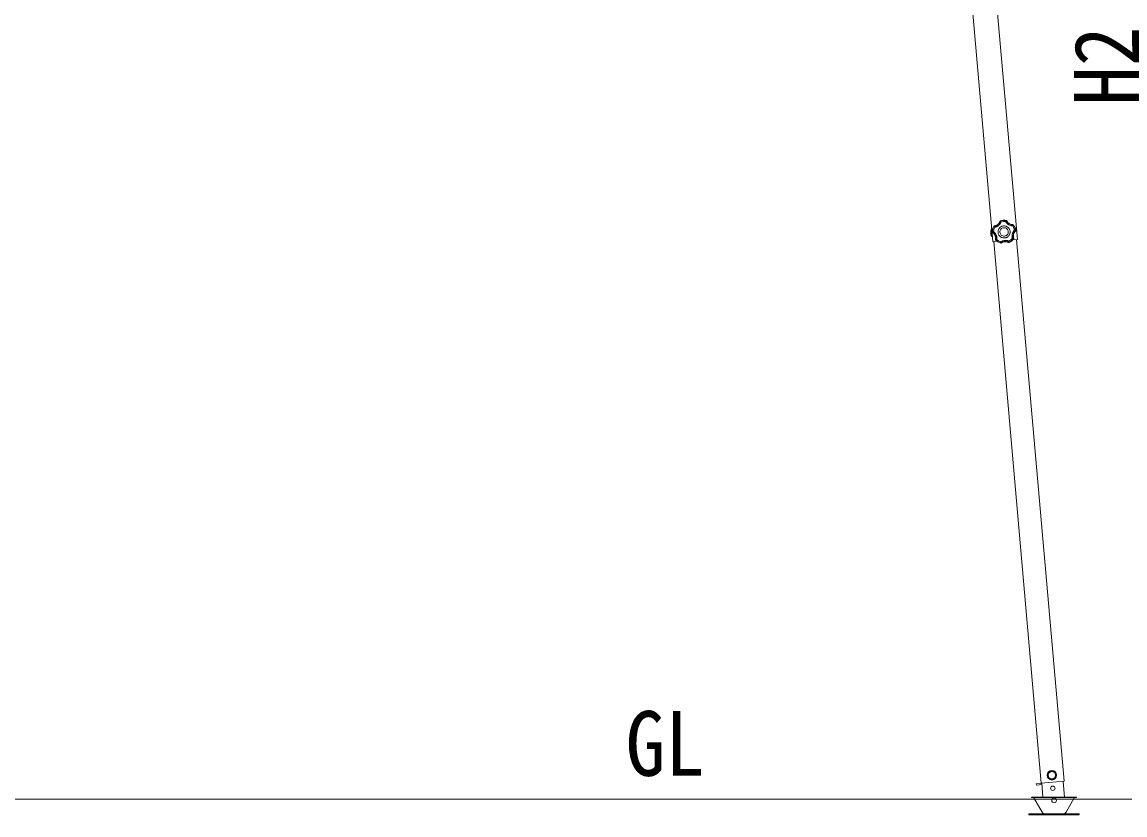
# Model space of a CAD drawing. Units: millimetres at full size, sheet at 1:35; details may follow other scales. Extents: x -9783 to 9892, y -6828 to 6752.
# Drawn here: x -6709 to -4743, y -745 to 668 of the extents above; entities that cross this region are included whole.
import ezdxf
from ezdxf.enums import TextEntityAlignment as Align

# ---------------------------------------------------------------- set-up
doc = ezdxf.new("R2010")
doc.units = ezdxf.units.MM
doc.header["$LTSCALE"] = 35
doc.layers.add('0-0_0', color=7, linetype='Continuous', lineweight=9)
doc.layers.add('0-A_寸法', color=4, linetype='Continuous', lineweight=9)
doc.styles.add('ＭＳ ゴシック', font='')
doc.styles.get('ＭＳ ゴシック').set_extended_font_data('MS Gothic')

msp = doc.modelspace()

# ---------------------------------------------------------------- linework, layer by layer
at = {"layer": '0-0_0'}
msp.add_line((-7540.21, -717.27), (-4758.85, -717.27), dxfattribs=at)
at = {"layer": '0-A_寸法'}
for p, q in [((-5118.26, 1870.23), (-4978.38, 277.11)), ((-5074.43, 1874.08), (-4934.55, 280.95)), ((-4954.37, 314.43), (-4954.19, 314.77)), ((-4953.83, 314.49), (-4954.19, 314.77)), ((-4953.83, 314.49), (-4954.19, 314.77)), ((-4981.53, 299.07), (-4980.82, 299.12)), ((-4981.53, 299.07), (-4981.08, 292.59)), ((-4980.82, 299.12), (-4979.91, 286.16)), ((-4976.24, 304.72), (-4976.62, 304.47)), ((-4976.24, 304.72), (-4976.62, 304.47)), ((-4976.36, 304.19), (-4976.62, 304.47)), ((-4975.98, 304.44), (-4976.36, 304.19)), ((-4975.98, 304.44), (-4976.36, 304.19)), ((-4976.24, 304.72), (-4975.98, 304.44)), ((-4965.27, 314), (-4965.59, 313.66)), ((-4965.27, 314), (-4965.59, 313.66)), ((-4965.36, 313.35), (-4965.59, 313.66)), ((-4965.04, 313.69), (-4965.36, 313.35)), ((-4965.04, 313.69), (-4965.36, 313.35)), ((-4965.27, 314), (-4965.04, 313.69)), ((-4954.01, 314.15), (-4954.37, 314.43)), ((-4954.01, 314.15), (-4954.37, 314.43)), ((-4953.83, 314.49), (-4954.01, 314.15)), ((-4942.26, 306.8), (-4942.03, 307.12)), ((-4941.85, 306.6), (-4942.26, 306.8)), ((-4941.85, 306.6), (-4942.26, 306.8)), ((-4941.62, 306.92), (-4942.03, 307.12)), ((-4941.62, 306.92), (-4942.03, 307.12)), ((-4941.62, 306.92), (-4941.85, 306.6)), ((-4938, 296.26), (-4937.84, 296.69)), ((-4938, 296.26), (-4937.84, 296.69)), ((-4937.62, 296.19), (-4938, 296.26)), ((-4937.84, 296.69), (-4937.46, 296.62)), ((-4937.62, 296.19), (-4937.46, 296.62)), ((-4937.62, 296.19), (-4937.46, 296.62)), ((-4980.62, 286.11), (-4981.08, 292.59)), ((-4980.62, 286.11), (-4979.91, 286.16)), ((-4979.31, 293.69), (-4978.94, 293.82)), ((-4979.31, 293.69), (-4979.09, 293.29)), ((-4979.31, 293.69), (-4979.09, 293.29)), ((-4978.73, 293.41), (-4979.09, 293.29)), ((-4978.94, 293.82), (-4978.73, 293.41)), ((-4978.94, 293.82), (-4978.73, 293.41)), ((-4978.38, 277.11), (-4971.32, 277.73)), ((-4892.06, -688.9), (-4976.89, 277.24)), ((-4973.88, 280.39), (-4973.53, 280.56)), ((-4973.88, 280.39), (-4973.76, 279.95)), ((-4973.88, 280.39), (-4973.76, 279.95)), ((-4973.41, 280.12), (-4973.76, 279.95)), ((-4973.53, 280.56), (-4973.41, 280.12)), ((-4973.53, 280.56), (-4973.41, 280.12)), ((-4950.06, 275.5), (-4949.6, 275.48)), ((-4950.01, 275.12), (-4950.06, 275.5)), ((-4950.06, 275.5), (-4949.6, 275.48)), ((-4949.6, 275.48), (-4949.56, 275.1)), ((-4942.63, 280.25), (-4934.55, 280.95)), ((-4941.42, 282.35), (-4941.35, 282.81)), ((-4941.41, 282.35), (-4941.35, 282.81)), ((-4941.04, 282.24), (-4941.41, 282.35)), ((-4941.35, 282.81), (-4940.98, 282.69)), ((-4941.04, 282.24), (-4940.98, 282.69)), ((-4941.04, 282.24), (-4940.98, 282.69)), ((-4851.22, -685.31), (-4936.04, 280.82)), ((-4964.34, 274.45), (-4963.89, 274.53)), ((-4964.34, 274.45), (-4963.89, 274.53)), ((-4964.34, 274.06), (-4964.34, 274.45)), ((-4964.34, 274.06), (-4963.89, 274.15)), ((-4964.34, 274.06), (-4963.89, 274.15)), ((-4963.89, 274.53), (-4963.89, 274.15)), ((-4950.01, 275.12), (-4949.56, 275.1)), ((-4950.01, 275.12), (-4949.55, 275.1)), ((-4892.07, -688.89), (-4851.22, -685.32)), ((-4850.57, -713.64), (-4853.04, -685.48)), ((-4900.93, -689.97), (-4891.07, -689.1)), ((-4891.07, -689.1), (-4900.93, -689.96)), ((-4900.93, -689.97), (-4900.75, -691.96)), ((-4890.89, -691.1), (-4900.75, -691.96)), ((-4891.09, -688.81), (-4888.98, -712.97)), ((-4909.25, -713.32), (-4829.25, -713.32)), ((-4909.25, -714.32), (-4909.25, -713.32)), ((-4909.25, -714.32), (-4829.25, -714.32)), ((-4890.55, -740.32), (-4905.28, -714.82)), ((-4833.21, -714.82), (-4847.94, -740.32)), ((-4829.25, -713.32), (-4829.25, -714.32))]:
    msp.add_line(p, q, dxfattribs=at)
at = {"layer": '0-A_寸法', "color": 6}
msp.add_line((-4673.88, -717.27), (-5002.71, -717.27), dxfattribs=at)
at = {"layer": '0-A_寸法'}
for points in [[(-4954.19, 314.77), (-4956.98, 315.14), (-4959.78, 315.13), (-4962.56, 314.75), (-4965.27, 314)], [(-4954.19, 314.77), (-4956.98, 315.14), (-4959.78, 315.13), (-4962.56, 314.75), (-4965.27, 314)], [(-4954.37, 314.43), (-4957.06, 314.77), (-4959.76, 314.76), (-4962.43, 314.4), (-4965.04, 313.69)], [(-4976.62, 304.47), (-4977.84, 301.93), (-4978.69, 299.26), (-4979.19, 296.5), (-4979.31, 293.69)], [(-4976.62, 304.47), (-4977.84, 301.93), (-4978.69, 299.26), (-4979.19, 296.5), (-4979.31, 293.69)], [(-4976.36, 304.19), (-4977.51, 301.74), (-4978.33, 299.17), (-4978.81, 296.52), (-4978.94, 293.82)], [(-4976.36, 304.19), (-4976.35, 304.18), (-4976.33, 304.16), (-4976.31, 304.13), (-4976.28, 304.09), (-4976.24, 304.05), (-4976.2, 304), (-4976.15, 303.94), (-4976.1, 303.88), (-4976.04, 303.8), (-4975.97, 303.73), (-4975.89, 303.63), (-4975.74, 303.45), (-4975.57, 303.26), (-4975.43, 303.1), (-4975.34, 303), (-4975.24, 302.89), (-4975.15, 302.78), (-4975.05, 302.67), (-4974.95, 302.57), (-4976.39, 298.69), (-4976.94, 294.59)], [(-4965.59, 313.66), (-4965.79, 313.02), (-4966.03, 312.4), (-4966.27, 311.86), (-4966.41, 311.56), (-4966.57, 311.26), (-4966.73, 310.97), (-4966.9, 310.68), (-4967.08, 310.39), (-4967.71, 309.5), (-4968.58, 308.5), (-4969.56, 307.58), (-4970.63, 306.78), (-4971.77, 306.09), (-4972.75, 305.63), (-4973.07, 305.5), (-4973.38, 305.39), (-4973.7, 305.28), (-4974.02, 305.18), (-4974.34, 305.08), (-4974.91, 304.94), (-4975.57, 304.82), (-4976.24, 304.72)], [(-4975.98, 304.44), (-4975.32, 304.54), (-4974.66, 304.66), (-4974.09, 304.8), (-4973.77, 304.89), (-4973.45, 304.99), (-4973.14, 305.1), (-4972.83, 305.22), (-4972.53, 305.34), (-4972.03, 305.56), (-4971.44, 305.86), (-4970.87, 306.18), (-4970.56, 306.38), (-4970.29, 306.56), (-4970.02, 306.75), (-4969.75, 306.95), (-4969.49, 307.16), (-4968.99, 307.59), (-4968.06, 308.52), (-4967.23, 309.54), (-4966.7, 310.34), (-4966.37, 310.91), (-4966.07, 311.5), (-4965.8, 312.1), (-4965.56, 312.72), (-4965.36, 313.35)], [(-4975.98, 304.44), (-4975.97, 304.43), (-4975.96, 304.41), (-4975.94, 304.38), (-4975.92, 304.34), (-4975.89, 304.28), (-4975.86, 304.23), (-4975.83, 304.16), (-4975.79, 304.08), (-4975.75, 304), (-4975.7, 303.91), (-4975.64, 303.8), (-4975.53, 303.6), (-4975.41, 303.37), (-4975.31, 303.19), (-4975.24, 303.07), (-4975.17, 302.94), (-4975.1, 302.82), (-4975.02, 302.69), (-4974.95, 302.57)], [(-4965.36, 313.35), (-4965.32, 313.33), (-4965.25, 313.27), (-4965.13, 313.18), (-4964.99, 313.07), (-4964.81, 312.94), (-4964.61, 312.78), (-4964.4, 312.61), (-4964.17, 312.42), (-4963.93, 312.22), (-4963.69, 312.02), (-4963.94, 311.37), (-4964.22, 310.73), (-4964.49, 310.18), (-4964.65, 309.87), (-4964.83, 309.57), (-4965.01, 309.27), (-4965.19, 308.97), (-4965.39, 308.68), (-4966, 307.85), (-4966.91, 306.81), (-4967.92, 305.86), (-4968.28, 305.56), (-4968.55, 305.35), (-4968.83, 305.14), (-4969.11, 304.94), (-4969.4, 304.75), (-4969.79, 304.5), (-4970.38, 304.15), (-4971, 303.84), (-4971.62, 303.55), (-4972.26, 303.29), (-4972.92, 303.06), (-4973.59, 302.87), (-4974.26, 302.7), (-4974.95, 302.57)], [(-4947.55, 294.93), (-4947.68, 296.03), (-4947.92, 297.09), (-4948.26, 298.1), (-4948.69, 299.07), (-4949.21, 299.98), (-4949.81, 300.83), (-4950.49, 301.61), (-4951.23, 302.33), (-4952.05, 302.97), (-4952.92, 303.53), (-4953.85, 304.01), (-4954.82, 304.4), (-4955.83, 304.69), (-4956.88, 304.88), (-4957.97, 304.97), (-4959.07, 304.95), (-4960.17, 304.82), (-4961.23, 304.58), (-4962.24, 304.24), (-4963.2, 303.81), (-4964.11, 303.29), (-4964.96, 302.69), (-4965.75, 302.01), (-4966.47, 301.26), (-4967.11, 300.45), (-4967.67, 299.58), (-4968.15, 298.65), (-4968.53, 297.68), (-4968.83, 296.66), (-4969.02, 295.61), (-4969.11, 294.53), (-4969.09, 293.43), (-4968.95, 292.33), (-4968.72, 291.27), (-4968.38, 290.26), (-4967.95, 289.3), (-4967.43, 288.39), (-4966.83, 287.54), (-4966.15, 286.75)], [(-4966.15, 286.75), (-4965.4, 286.03), (-4964.59, 285.39), (-4963.71, 284.83), (-4962.79, 284.35), (-4961.82, 283.96), (-4960.8, 283.67), (-4959.75, 283.48), (-4958.67, 283.39), (-4957.56, 283.41), (-4956.47, 283.54), (-4955.41, 283.78), (-4954.4, 284.12), (-4953.43, 284.55), (-4952.52, 285.07), (-4951.67, 285.67), (-4950.89, 286.35), (-4950.17, 287.1), (-4949.53, 287.91), (-4948.97, 288.78), (-4948.49, 289.71), (-4948.1, 290.68), (-4947.81, 291.7), (-4947.61, 292.75), (-4947.53, 293.83), (-4947.55, 294.93)], [(-4965.04, 313.69), (-4965.01, 313.65), (-4964.95, 313.58), (-4964.86, 313.47), (-4964.74, 313.33), (-4964.59, 313.16), (-4964.43, 312.96), (-4964.26, 312.75), (-4964.07, 312.51), (-4963.88, 312.27), (-4963.69, 312.02)], [(-4955.48, 312.59), (-4959.62, 312.76), (-4963.69, 312.02)], [(-4954.37, 314.43), (-4954.4, 314.39), (-4954.45, 314.31), (-4954.53, 314.19), (-4954.63, 314.03), (-4954.74, 313.84), (-4954.88, 313.63), (-4955.02, 313.39), (-4955.17, 313.13), (-4955.33, 312.87), (-4955.48, 312.59)], [(-4954.01, 314.15), (-4954.05, 314.12), (-4954.11, 314.05), (-4954.21, 313.95), (-4954.34, 313.82), (-4954.5, 313.66), (-4954.67, 313.47), (-4954.86, 313.27), (-4955.06, 313.06), (-4955.27, 312.83), (-4955.48, 312.59)], [(-4942.26, 306.8), (-4942.27, 306.76), (-4942.3, 306.67), (-4942.35, 306.53), (-4942.41, 306.36), (-4942.49, 306.15), (-4942.57, 305.92), (-4942.67, 305.66), (-4942.78, 305.38), (-4942.89, 305.09), (-4943.01, 304.8), (-4943.72, 304.84), (-4944.42, 304.91), (-4945.11, 305.01), (-4945.8, 305.15), (-4946.49, 305.32), (-4947.48, 305.64), (-4948.77, 306.16), (-4950, 306.82), (-4950.52, 307.14), (-4950.81, 307.34), (-4951.1, 307.54), (-4951.39, 307.75), (-4951.66, 307.96), (-4952, 308.24), (-4952.52, 308.7), (-4953.02, 309.19), (-4953.49, 309.7), (-4953.94, 310.24), (-4954.37, 310.8), (-4954.77, 311.38), (-4955.14, 311.97), (-4955.48, 312.59)], [(-4954.01, 314.15), (-4953.72, 313.55), (-4953.4, 312.97), (-4953.05, 312.41), (-4952.67, 311.86), (-4952.26, 311.34), (-4951.83, 310.84), (-4951.37, 310.37), (-4950.89, 309.92), (-4950.55, 309.64), (-4950.3, 309.43), (-4950.03, 309.23), (-4949.76, 309.04), (-4949.49, 308.85), (-4949.11, 308.62), (-4947.95, 308), (-4946.74, 307.5), (-4945.8, 307.21), (-4945.47, 307.13), (-4945.15, 307.06), (-4944.82, 306.99), (-4944.5, 306.94), (-4944.17, 306.89), (-4943.58, 306.83), (-4942.92, 306.8), (-4942.26, 306.8)], [(-4942.03, 307.12), (-4942.71, 307.11), (-4943.38, 307.15), (-4943.96, 307.21), (-4944.29, 307.25), (-4944.62, 307.31), (-4944.95, 307.37), (-4945.28, 307.44), (-4945.61, 307.53), (-4946.65, 307.85), (-4947.87, 308.36), (-4949.05, 309.01), (-4950.14, 309.78), (-4951.15, 310.66), (-4951.89, 311.45), (-4952.11, 311.71), (-4952.32, 311.97), (-4952.52, 312.24), (-4952.71, 312.51), (-4952.9, 312.79), (-4953.21, 313.29), (-4953.54, 313.88), (-4953.83, 314.49)], [(-4941.35, 282.81), (-4941.4, 282.81), (-4941.49, 282.81), (-4941.64, 282.81), (-4941.82, 282.82), (-4942.04, 282.83), (-4942.29, 282.84), (-4942.57, 282.85), (-4942.87, 282.86), (-4943.17, 282.88), (-4943.49, 282.91), (-4943.67, 283.59), (-4943.82, 284.28), (-4943.94, 284.97), (-4944.02, 285.67), (-4944.07, 286.37), (-4944.07, 287.42), (-4943.97, 288.8), (-4943.73, 290.18), (-4943.58, 290.77), (-4943.49, 291.11), (-4943.39, 291.45), (-4943.27, 291.78), (-4943.16, 292.11), (-4943, 292.52), (-4942.72, 293.15), (-4942.41, 293.78), (-4942.07, 294.39), (-4941.7, 294.98), (-4941.3, 295.56), (-4940.87, 296.12), (-4940.41, 296.66), (-4939.93, 297.18)], [(-4941.85, 306.6), (-4941.87, 306.56), (-4941.92, 306.48), (-4941.99, 306.36), (-4942.09, 306.2), (-4942.21, 306.01), (-4942.35, 305.8), (-4942.5, 305.57), (-4942.66, 305.32), (-4942.83, 305.06), (-4943.01, 304.8)], [(-4939.93, 297.18), (-4941.05, 301.16), (-4943.01, 304.8)], [(-4938, 296.26), (-4938.48, 295.8), (-4938.93, 295.31), (-4939.36, 294.8), (-4939.76, 294.27), (-4940.13, 293.72), (-4940.47, 293.16), (-4940.77, 292.58), (-4941.05, 291.98), (-4941.22, 291.57), (-4941.33, 291.27), (-4941.44, 290.95), (-4941.54, 290.64), (-4941.63, 290.32), (-4941.74, 289.89), (-4941.98, 288.6), (-4942.08, 287.29), (-4942.06, 286.3), (-4942.03, 285.97), (-4942, 285.64), (-4941.96, 285.31), (-4941.91, 284.98), (-4941.85, 284.65), (-4941.73, 284.08), (-4941.56, 283.44), (-4941.35, 282.81)], [(-4937.84, 296.69), (-4938.35, 299.35), (-4939.19, 301.91), (-4940.36, 304.34), (-4941.85, 306.6)], [(-4940.98, 282.69), (-4941.19, 283.33), (-4941.37, 283.98), (-4941.49, 284.55), (-4941.55, 284.88), (-4941.6, 285.21), (-4941.64, 285.55), (-4941.68, 285.88), (-4941.7, 286.22), (-4941.71, 287.3), (-4941.6, 288.63), (-4941.35, 289.95), (-4940.95, 291.23), (-4940.43, 292.45), (-4939.91, 293.4), (-4939.73, 293.69), (-4939.54, 293.97), (-4939.35, 294.25), (-4939.15, 294.52), (-4938.94, 294.78), (-4938.57, 295.23), (-4938.11, 295.72), (-4937.62, 296.19)], [(-4937.46, 296.62), (-4937.97, 299.39), (-4938.85, 302.05), (-4940.07, 304.57), (-4941.62, 306.92)], [(-4937.46, 296.62), (-4937.97, 299.39), (-4938.85, 302.05), (-4940.07, 304.57), (-4941.62, 306.92)], [(-4937.84, 296.69), (-4937.88, 296.7), (-4937.98, 296.72), (-4938.12, 296.76), (-4938.3, 296.81), (-4938.51, 296.86), (-4938.76, 296.92), (-4939.03, 296.98), (-4939.32, 297.05), (-4939.62, 297.11), (-4939.93, 297.18)], [(-4938, 296.26), (-4938.04, 296.28), (-4938.12, 296.32), (-4938.25, 296.39), (-4938.42, 296.47), (-4938.61, 296.57), (-4938.84, 296.68), (-4939.09, 296.79), (-4939.36, 296.92), (-4939.64, 297.05), (-4939.93, 297.18)], [(-4979.09, 293.29), (-4978.55, 292.89), (-4978.03, 292.47), (-4977.59, 292.08), (-4977.35, 291.85), (-4977.11, 291.61), (-4976.88, 291.37), (-4976.66, 291.11), (-4976.44, 290.86), (-4975.79, 289.98), (-4975.1, 288.85), (-4974.54, 287.63), (-4974.1, 286.36), (-4973.8, 285.07), (-4973.67, 283.99), (-4973.64, 283.65), (-4973.63, 283.32), (-4973.62, 282.98), (-4973.63, 282.64), (-4973.64, 282.31), (-4973.68, 281.72), (-4973.76, 281.06), (-4973.88, 280.39)], [(-4978.94, 293.82), (-4978.9, 293.83), (-4978.81, 293.87), (-4978.68, 293.92), (-4978.51, 293.99), (-4978.3, 294.08), (-4978.07, 294.17), (-4977.81, 294.27), (-4977.53, 294.37), (-4977.24, 294.48), (-4976.94, 294.59)], [(-4978.73, 293.41), (-4978.69, 293.44), (-4978.61, 293.49), (-4978.5, 293.57), (-4978.34, 293.68), (-4978.16, 293.8), (-4977.95, 293.94), (-4977.72, 294.09), (-4977.47, 294.25), (-4977.21, 294.42), (-4976.94, 294.59), (-4976.4, 294.15), (-4975.88, 293.69), (-4975.44, 293.25), (-4975.2, 293), (-4974.96, 292.75), (-4974.73, 292.48), (-4974.51, 292.21), (-4974.29, 291.94), (-4973.69, 291.09), (-4972.98, 289.91), (-4972.39, 288.66), (-4972.22, 288.23), (-4972.1, 287.9), (-4971.99, 287.57), (-4971.88, 287.24), (-4971.79, 286.91), (-4971.68, 286.46), (-4971.53, 285.79), (-4971.42, 285.11), (-4971.34, 284.42), (-4971.29, 283.74), (-4971.28, 283.04), (-4971.29, 282.34), (-4971.35, 281.65), (-4971.43, 280.95)], [(-4973.53, 280.56), (-4973.42, 281.21), (-4973.34, 281.87), (-4973.29, 282.46), (-4973.28, 282.79), (-4973.28, 283.13), (-4973.28, 283.46), (-4973.3, 283.79), (-4973.32, 284.12), (-4973.38, 284.66), (-4973.48, 285.31), (-4973.61, 285.95), (-4973.7, 286.3), (-4973.79, 286.62), (-4973.89, 286.94), (-4973.99, 287.25), (-4974.11, 287.56), (-4974.36, 288.18), (-4974.96, 289.35), (-4975.68, 290.45), (-4976.27, 291.2), (-4976.72, 291.7), (-4977.18, 292.16), (-4977.67, 292.61), (-4978.19, 293.02), (-4978.73, 293.41)], [(-4973.76, 279.95), (-4971.72, 278.01), (-4969.45, 276.37), (-4966.98, 275.05), (-4964.34, 274.06)], [(-4973.76, 279.95), (-4971.72, 278.01), (-4969.45, 276.37), (-4966.97, 275.05), (-4964.34, 274.06)], [(-4973.53, 280.56), (-4973.49, 280.57), (-4973.4, 280.58), (-4973.25, 280.6), (-4973.07, 280.63), (-4972.85, 280.67), (-4972.61, 280.72), (-4972.34, 280.77), (-4972.04, 280.82), (-4971.74, 280.89), (-4971.43, 280.95)], [(-4973.41, 280.12), (-4973.37, 280.13), (-4973.28, 280.17), (-4973.14, 280.22), (-4972.97, 280.29), (-4972.77, 280.37), (-4972.53, 280.47), (-4972.28, 280.58), (-4972, 280.7), (-4971.72, 280.82), (-4971.43, 280.95)], [(-4973.41, 280.12), (-4971.44, 278.26), (-4969.25, 276.69), (-4966.87, 275.41), (-4964.34, 274.45)], [(-4971.43, 280.95), (-4968.19, 278.39), (-4964.46, 276.6)], [(-4963.89, 274.53), (-4963.9, 274.58), (-4963.93, 274.67), (-4963.97, 274.8), (-4964.03, 274.98), (-4964.09, 275.19), (-4964.16, 275.44), (-4964.23, 275.7), (-4964.31, 275.99), (-4964.38, 276.29), (-4964.46, 276.6), (-4963.87, 276.98), (-4963.26, 277.33), (-4962.64, 277.66), (-4961.99, 277.95), (-4961.34, 278.21), (-4960.35, 278.55), (-4959, 278.87), (-4957.62, 279.07), (-4957.01, 279.12), (-4956.66, 279.13), (-4956.3, 279.14), (-4955.95, 279.13), (-4955.6, 279.12), (-4955.17, 279.1), (-4954.47, 279.03), (-4953.78, 278.93), (-4953.1, 278.79), (-4952.42, 278.62), (-4951.74, 278.42), (-4951.08, 278.19), (-4950.43, 277.92), (-4949.79, 277.62)], [(-4964.34, 274.45), (-4964.35, 274.5), (-4964.35, 274.59), (-4964.36, 274.73), (-4964.38, 274.92), (-4964.39, 275.14), (-4964.41, 275.4), (-4964.42, 275.67), (-4964.44, 275.97), (-4964.45, 276.28), (-4964.46, 276.6)], [(-4950.06, 275.5), (-4950.65, 275.81), (-4951.25, 276.09), (-4951.86, 276.34), (-4952.49, 276.56), (-4953.13, 276.74), (-4953.77, 276.89), (-4954.42, 277), (-4955.07, 277.08), (-4955.51, 277.11), (-4955.84, 277.13), (-4956.17, 277.13), (-4956.5, 277.13), (-4956.84, 277.12), (-4957.28, 277.09), (-4958.58, 276.92), (-4959.85, 276.6), (-4960.79, 276.28), (-4961.1, 276.16), (-4961.4, 276.02), (-4961.7, 275.88), (-4962, 275.74), (-4962.29, 275.58), (-4962.8, 275.28), (-4963.35, 274.92), (-4963.89, 274.53)], [(-4963.89, 274.15), (-4963.34, 274.54), (-4962.78, 274.91), (-4962.28, 275.2), (-4961.98, 275.36), (-4961.68, 275.51), (-4961.38, 275.66), (-4961.07, 275.79), (-4960.75, 275.92), (-4959.73, 276.26), (-4958.43, 276.57), (-4957.1, 276.73), (-4955.76, 276.76), (-4954.43, 276.64), (-4953.37, 276.43), (-4953.04, 276.35), (-4952.72, 276.26), (-4952.39, 276.16), (-4952.08, 276.06), (-4951.76, 275.94), (-4951.22, 275.72), (-4950.61, 275.43), (-4950.01, 275.12)], [(-4950.06, 275.5), (-4950.06, 275.54), (-4950.04, 275.64), (-4950.02, 275.78), (-4949.99, 275.96), (-4949.96, 276.18), (-4949.93, 276.43), (-4949.89, 276.7), (-4949.86, 277), (-4949.82, 277.31), (-4949.79, 277.62)], [(-4949.79, 277.62), (-4946.34, 279.91), (-4943.49, 282.91)], [(-4949.6, 275.48), (-4949.61, 275.53), (-4949.61, 275.62), (-4949.62, 275.77), (-4949.63, 275.95), (-4949.65, 276.17), (-4949.67, 276.43), (-4949.7, 276.7), (-4949.72, 277), (-4949.75, 277.31), (-4949.79, 277.62)], [(-4949.6, 275.48), (-4947.23, 276.78), (-4945.06, 278.38), (-4943.11, 280.24), (-4941.42, 282.35)], [(-4949.56, 275.1), (-4947.08, 276.44), (-4944.82, 278.09), (-4942.8, 280.04), (-4941.04, 282.24)], [(-4949.55, 275.1), (-4947.08, 276.44), (-4944.82, 278.09), (-4942.8, 280.03), (-4941.04, 282.24)], [(-4941.42, 282.35), (-4941.46, 282.36), (-4941.55, 282.39), (-4941.69, 282.42), (-4941.87, 282.47), (-4942.09, 282.52), (-4942.33, 282.58), (-4942.6, 282.66), (-4942.89, 282.73), (-4943.19, 282.82), (-4943.49, 282.91)], [(-4900.93, -689.96), (-4900.75, -691.96), (-4890.89, -691.09)]]:
    msp.add_lwpolyline(points, dxfattribs=at)
for points in [[(-4950.83, 294.7), (-4951.09, 296.2), (-4951.62, 297.58), (-4952.4, 298.8), (-4953.39, 299.84), (-4954.57, 300.68), (-4955.89, 301.28), (-4957.32, 301.62), (-4958.84, 301.67), (-4960.34, 301.41), (-4961.71, 300.87), (-4962.94, 300.1), (-4963.98, 299.1), (-4964.82, 297.93), (-4965.42, 296.61), (-4965.76, 295.18), (-4965.8, 293.66), (-4965.54, 292.16), (-4965.01, 290.79), (-4964.23, 289.56), (-4963.24, 288.52), (-4962.07, 287.68), (-4960.75, 287.08), (-4959.31, 286.74), (-4957.79, 286.7), (-4956.3, 286.95), (-4954.92, 287.49), (-4953.7, 288.27), (-4952.65, 289.26), (-4951.82, 290.43), (-4951.22, 291.75), (-4950.88, 293.19)], [(-4873.84, -667.04), (-4879.98, -671.35), (-4879.33, -678.82), (-4872.53, -681.99), (-4866.38, -677.69), (-4867.03, -670.21)], [(-4824.49, -745.32), (-4824.49, -743.32), (-4914.49, -743.32), (-4914.49, -745.32)]]:
    msp.add_lwpolyline(points, close=True, dxfattribs=at)
for centre, radius in [((-4873.18, -674.52), 8.5), ((-4873.18, -674.52), 7.7), ((-4873.18, -674.52), 6.5), ((-4871.54, -697.74), 4)]:
    msp.add_circle(centre, radius, dxfattribs=at)
for centre, radius, start, end in [((-4962.21, 293.91), 20, 165.03443, 202.96557), ((-4906.14, -715.32), 1, 30, 90), ((-4869.24, -719.32), 4.25, 183.37229, 176.62771), ((-4832.35, -715.32), 1, 90, 150), ((-4885.36, -737.32), 6, 210, 270), ((-4853.13, -737.32), 6, 270, 330)]:
    msp.add_arc(centre, radius, start, end, dxfattribs=at)

# ---------------------------------------------------------------- texts
at = {"layer": '0-0_0', "style": 'ＭＳ ゴシック', "width": 0.9}
msp.add_text('GL', height=115.5, dxfattribs=at).set_placement((-5633.02, -710.21), align=Align.BOTTOM_LEFT)
at = {"layer": '0-A_寸法', "color": 7, "style": 'ＭＳ ゴシック', "width": 0.9}
msp.add_text('H2', height=115.5, rotation=90, dxfattribs=at).set_placement((-4683.38, 519.03), align=Align.BOTTOM_LEFT)

doc.saveas('drawing.dxf')
